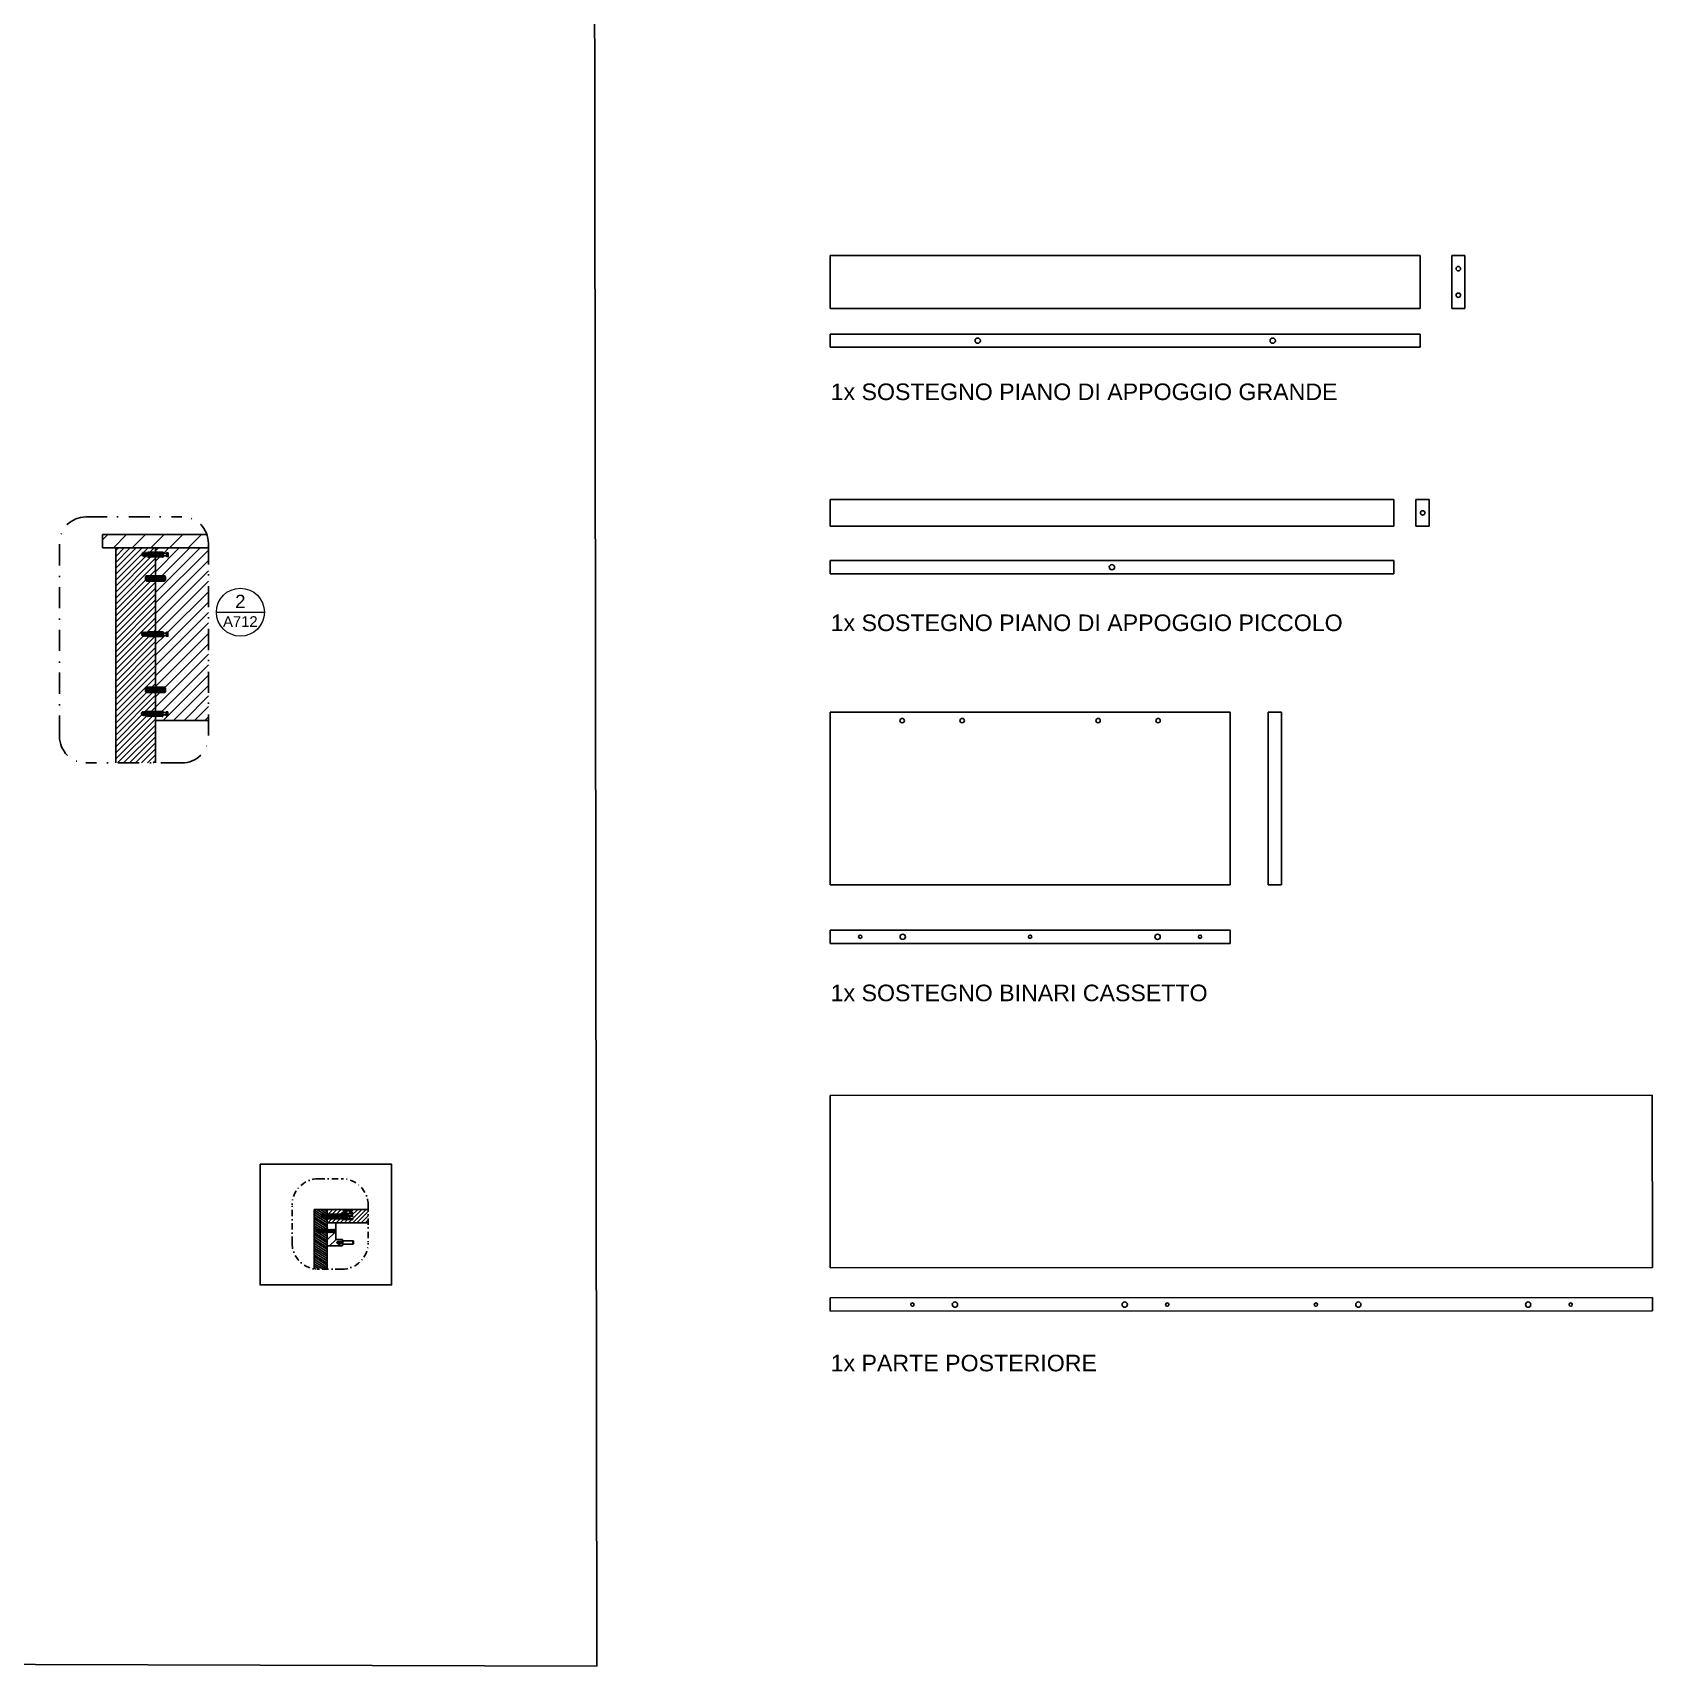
# Model space of a CAD drawing. Header units: millimetres. Extents: x -69 to 1786, y -423 to 409.
# Drawn here: x 388.9 to 633.2, y -423.1 to -176.7 of the extents above; entities that cross this region are included whole.
import ezdxf
from ezdxf.enums import TextEntityAlignment as Align

# ---------------------------------------------------------------- set-up
doc = ezdxf.new("R2010")
doc.units = ezdxf.units.MM
doc.header["$LTSCALE"] = 0.5
doc.linetypes.add('TRATTOPUNTO2', pattern=[12.7, 6.35, -3.175, 0, -3.175])
doc.layers.add('A-ANNO-SYMB', color=202, linetype='Continuous', lineweight=18)
for name, color, linetype in [('ALTRE LINEE', 70, 'Continuous'), ('CONTRONO SEZIONI', 26, 'Continuous'), ('G-ANNO-GEOMETRY', 7, 'Continuous'), ('G-ANNO-SYSTEM', 7, 'Continuous'), ('linee sezionate', 5, 'Continuous'), ('SIMBOLI', 201, 'Continuous'), ('viti', 240, 'Continuous')]:
    doc.layers.add(name, color=color, linetype=linetype)
doc.layers.add('LINEE SEZIONE', color=129, linetype='Continuous', plot=False)
doc.styles.add('ARIAL', font='arial.ttf')
doc.styles.get("Standard").update_dxf_attribs({"font": 'arial.ttf'})

# ---------------------------------------------------------------- blocks, each defined once
blk = doc.blocks.new('DETAGLI')
at = {"layer": 'A-ANNO-SYMB', "linetype": 'Continuous'}
blk.add_line((486.66, 356.17), (504.76, 356.17), dxfattribs=at)
blk.add_circle((495.71, 356.17), 9.05, dxfattribs=at)
for tag, p in [('TAVOLA', (495.71, 362.76)), ('SEZIONE', (495.71, 354.67))]:
    blk.add_attdef(tag, text='', height=5, dxfattribs=at).set_placement(p, align=Align.TOP_CENTER)

msp = doc.modelspace()

# ---------------------------------------------------------------- hatches: boundary and pattern name
at = {"layer": 'ALTRE LINEE'}
h = msp.add_hatch(dxfattribs=at)
h.set_pattern_fill('ANSI31', color=256, scale=0.63)
h.set_pattern_definition([(45, (98.2265, -231.899), (-1.41439, 1.41439), [])])
edge = h.paths.add_edge_path()
edge.add_arc((411.38, -253.73), 4, 0, 19.5461)
edge.add_line((415.15, -252.4), (399.4, -252.4))
edge.add_line((399.4, -252.4), (399.4, -254.4))
edge.add_line((399.4, -254.4), (401.4, -254.4))
edge.add_line((401.4, -254.4), (407.4, -254.41))
edge.add_line((407.4, -254.41), (415.38, -254.41))
edge.add_line((415.38, -254.41), (415.38, -253.73))
h = msp.add_hatch(dxfattribs=at)
h.set_pattern_fill('ANSI31', color=256, scale=0.2)
h.set_pattern_definition([(45, (113.51364, -226.57116), (-0.4490128, 0.4490128), [])])
h.paths.add_polyline_path([(405.39, -267.62, -0.427564), (405.39, -267.2), (405.44, -267.2), (405.44, -267.12), (405.49, -267.12), (405.52, -267.2), (405.58, -267.2), (405.58, -267.12), (405.63, -267.12), (405.66, -267.2), (405.73, -267.2), (405.73, -267.12), (405.78, -267.12), (405.8, -267.2), (405.87, -267.2), (405.87, -267.12), (405.92, -267.12), (406.08, -267.7), (406.02, -267.7), (405.99, -267.62), (405.92, -267.62), (405.92, -267.7), (405.87, -267.7), (405.85, -267.62), (405.78, -267.62), (405.78, -267.7), (405.73, -267.7), (405.71, -267.62), (405.64, -267.62), (405.64, -267.7), (405.59, -267.7), (405.57, -267.62)], flags=16)
h.paths.add_polyline_path([(405.41, -279.12), (405.46, -279.12), (405.48, -279.2), (405.55, -279.2), (405.55, -279.12), (405.6, -279.12), (405.63, -279.2), (405.69, -279.2), (405.69, -279.12), (405.74, -279.12), (405.77, -279.2), (405.84, -279.2), (405.84, -279.12), (405.89, -279.12), (406.02, -279.62), (406.03, -279.62), (406.03, -279.7), (405.98, -279.7), (405.96, -279.62), (405.89, -279.62), (405.89, -279.7), (405.84, -279.7), (405.82, -279.62), (405.75, -279.62), (405.75, -279.7), (405.7, -279.7), (405.68, -279.62), (405.61, -279.62), (405.61, -279.7), (405.56, -279.7), (405.53, -279.62), (405.36, -279.62, -0.427564), (405.36, -279.2), (405.41, -279.2)], flags=16)
h.paths.add_polyline_path([(405.62, -255.7), (405.6, -255.62), (405.42, -255.62, -0.427564), (405.42, -255.2), (405.48, -255.2), (405.48, -255.12), (405.53, -255.12), (405.55, -255.2), (405.62, -255.2), (405.62, -255.12), (405.67, -255.12), (405.69, -255.2), (405.76, -255.2), (405.76, -255.12), (405.81, -255.12), (405.83, -255.2), (405.9, -255.2), (405.9, -255.12), (405.95, -255.12), (406.09, -255.62), (406.1, -255.62), (406.1, -255.7), (406.05, -255.7), (406.02, -255.62), (405.95, -255.62), (405.95, -255.7), (405.9, -255.7), (405.88, -255.62), (405.81, -255.62), (405.81, -255.7), (405.76, -255.7), (405.74, -255.62), (405.67, -255.62), (405.67, -255.7)], flags=16)
h.paths.add_polyline_path([(401.4, -286.84), (407.4, -286.84), (407.4, -279.78), (406.26, -279.78), (406.26, -279.81), (406.21, -279.81), (406.21, -279.7), (406.14, -279.7), (406.01, -279.2), (406, -279.2), (406, -279.12), (406.05, -279.12), (406.07, -279.2), (406.21, -279.2), (406.21, -279.04), (406.26, -279.04), (407.4, -279.06), (407.4, -276.21), (406.04, -276.21), (405.89, -276.1), (405.89, -275.53), (406.04, -275.41), (407.4, -275.41), (407.4, -267.77), (406.29, -267.77), (406.29, -267.81), (406.24, -267.81), (406.24, -267.7), (406.18, -267.7), (406.04, -267.2), (406.03, -267.2), (406.03, -267.12), (406.08, -267.12), (406.1, -267.2), (406.24, -267.2), (406.24, -267.04), (406.29, -267.04), (407.4, -267.06), (407.4, -259.41), (406.04, -259.41), (405.89, -259.29), (405.89, -259.01), (405.89, -258.72), (406.04, -258.61), (407.4, -258.61), (407.4, -255.77), (406.33, -255.77), (406.33, -255.81), (406.27, -255.81), (406.27, -255.7), (406.21, -255.7), (406.07, -255.2), (406.06, -255.2), (406.06, -255.12), (406.11, -255.12), (406.13, -255.2), (406.27, -255.2), (406.27, -255.04), (406.33, -255.04), (407.4, -255.05), (407.4, -254.41), (401.4, -254.4)])
h = msp.add_hatch(dxfattribs=at)
h.set_pattern_fill('ANSI31', color=256, scale=0.35)
h.set_pattern_definition([(45, (113.5136, -226.5712), (-0.7857724, 0.7857724), [])])
h.paths.add_polyline_path([(415.38, -254.41), (407.4, -254.41), (407.4, -255.07), (408.47, -255.07), (408.47, -255.04), (408.56, -255.04), (408.56, -255.24), (409.08, -255.24), (409.08, -255.13), (409.31, -255.13), (409.31, -255.72), (409.08, -255.72), (409.08, -255.6), (408.56, -255.6), (408.56, -255.81), (408.47, -255.81), (407.4, -255.79), (407.4, -258.61), (408.77, -258.61), (408.92, -258.72), (408.92, -259.29), (408.77, -259.41), (407.4, -259.41), (407.4, -267.07), (408.44, -267.07), (408.44, -267.04), (408.53, -267.04), (408.53, -267.24), (409.04, -267.24), (409.04, -267.13), (409.27, -267.13), (409.27, -267.42), (409.31, -267.42), (409.27, -267.42), (409.27, -267.72), (409.04, -267.72), (409.04, -267.6), (408.53, -267.6), (408.53, -267.81), (408.44, -267.81), (407.4, -267.79), (407.4, -275.41), (408.77, -275.41), (408.92, -275.53), (408.92, -276.1), (408.77, -276.21), (407.4, -276.21), (407.4, -279.07), (408.41, -279.07), (408.41, -279.04), (408.5, -279.04), (408.5, -279.24), (409.01, -279.24), (409.01, -279.13), (409.24, -279.13), (409.24, -279.72), (409.01, -279.72), (409.01, -279.6), (408.5, -279.6), (408.5, -279.81), (408.41, -279.81), (407.4, -279.79), (407.4, -280.41), (415.38, -280.41)])
h = msp.add_hatch(dxfattribs=at)
h.set_pattern_fill('ANSI31', color=256, scale=0.09, angle=103)
h.set_pattern_definition([(148, (-51.94287, -388.89324), (-0.15142443, -0.24232974), [])])
edge = h.paths.add_edge_path()
edge.add_line((433.31, -357.57), (433.23, -357.57))
edge.add_line((433.23, -357.57), (433.14, -357.66))
edge.add_line((433.14, -357.66), (433.14, -357.57))
edge.add_line((433.14, -357.57), (433.02, -357.57))
edge.add_line((433.02, -357.57), (432.92, -357.66))
edge.add_line((432.92, -357.66), (432.92, -357.57))
edge.add_line((432.92, -357.57), (432.8, -357.57))
edge.add_line((432.8, -357.57), (432.7, -357.66))
edge.add_line((432.7, -357.66), (432.7, -357.57))
edge.add_line((432.7, -357.57), (432.58, -357.57))
edge.add_line((432.58, -357.57), (432.48, -357.66))
edge.add_line((432.48, -357.66), (432.48, -357.57))
edge.add_line((432.48, -357.57), (432.36, -357.57))
edge.add_line((432.36, -357.57), (432.27, -357.66))
edge.add_line((432.27, -357.66), (432.27, -357.57))
edge.add_line((432.27, -357.57), (432.14, -357.57))
edge.add_line((432.14, -357.57), (432.05, -357.66))
edge.add_line((432.05, -357.66), (432.05, -357.57))
edge.add_line((432.05, -357.57), (431.89, -357.57))
edge.add_line((431.89, -357.57), (431.83, -357.57))
edge.add_arc((431.89, -357.45), 0.131, 223.9847, 243.2557, ccw=False)
edge.add_arc((431.85, -357.51), 0.06, 214.5387, 249.0774)
edge.add_arc((431.89, -357.45), 0.131, 205.7535, 239.6313, ccw=False)
edge.add_line((431.77, -357.51), (431.77, -357.33))
edge.add_arc((431.89, -357.38), 0.131, 136.0153, 154.2465, ccw=False)
edge.add_arc((431.85, -357.33), 0.06, 90, 145.4613, ccw=False)
edge.add_line((431.85, -357.27), (431.93, -357.27))
edge.add_line((431.93, -357.27), (432, -357.18))
edge.add_line((432, -357.18), (432, -357.27))
edge.add_line((432, -357.27), (432.13, -357.27))
edge.add_line((432.13, -357.27), (432.22, -357.18))
edge.add_line((432.22, -357.18), (432.22, -357.27))
edge.add_line((432.22, -357.27), (432.35, -357.27))
edge.add_line((432.35, -357.27), (432.44, -357.18))
edge.add_line((432.44, -357.18), (432.44, -357.27))
edge.add_line((432.44, -357.27), (432.56, -357.27))
edge.add_line((432.56, -357.27), (432.66, -357.18))
edge.add_line((432.66, -357.18), (432.66, -357.27))
edge.add_line((432.66, -357.27), (432.78, -357.27))
edge.add_line((432.78, -357.27), (432.88, -357.18))
edge.add_line((432.88, -357.18), (432.88, -357.27))
edge.add_line((432.88, -357.27), (433, -357.27))
edge.add_line((433, -357.27), (433.1, -357.18))
edge.add_line((433.1, -357.18), (433.1, -357.27))
edge.add_line((433.1, -357.27), (433.22, -357.27))
edge.add_line((433.22, -357.27), (433.31, -357.18))
edge.add_line((433.31, -357.18), (433.31, -355.49))
edge.add_line((433.31, -355.49), (433.25, -355.49))
edge.add_line((433.25, -355.49), (433.23, -355.41))
edge.add_line((433.23, -355.41), (433.13, -355.41))
edge.add_line((433.13, -355.41), (433.14, -355.44))
edge.add_line((433.14, -355.44), (433.14, -355.49))
edge.add_line((433.14, -355.49), (433.09, -355.49))
edge.add_line((433.09, -355.49), (433.07, -355.41))
edge.add_line((433.07, -355.41), (432.99, -355.41))
edge.add_line((432.99, -355.41), (433, -355.44))
edge.add_line((433, -355.44), (433, -355.49))
edge.add_line((433, -355.49), (432.95, -355.49))
edge.add_line((432.95, -355.49), (432.93, -355.41))
edge.add_line((432.93, -355.41), (432.85, -355.41))
edge.add_line((432.85, -355.41), (432.86, -355.44))
edge.add_line((432.86, -355.44), (432.86, -355.49))
edge.add_line((432.86, -355.49), (432.81, -355.49))
edge.add_line((432.81, -355.49), (432.78, -355.41))
edge.add_line((432.78, -355.41), (432.71, -355.41))
edge.add_line((432.71, -355.41), (432.72, -355.44))
edge.add_line((432.72, -355.44), (432.72, -355.49))
edge.add_line((432.72, -355.49), (432.67, -355.49))
edge.add_line((432.67, -355.49), (432.64, -355.41))
edge.add_line((432.64, -355.41), (432.47, -355.41))
edge.add_arc((432.66, -355.2), 0.285, 133.7004, 226.2996, ccw=False)
edge.add_line((432.47, -355), (432.53, -355))
edge.add_line((432.53, -355), (432.52, -354.96))
edge.add_line((432.52, -354.96), (432.52, -354.91))
edge.add_line((432.52, -354.91), (432.57, -354.91))
edge.add_line((432.57, -354.91), (432.59, -355))
edge.add_line((432.59, -355), (432.67, -355))
edge.add_line((432.67, -355), (432.66, -354.96))
edge.add_line((432.66, -354.96), (432.66, -354.91))
edge.add_line((432.66, -354.91), (432.71, -354.91))
edge.add_line((432.71, -354.91), (432.73, -355))
edge.add_line((432.73, -355), (432.81, -355))
edge.add_line((432.81, -355), (432.8, -354.96))
edge.add_line((432.8, -354.96), (432.8, -354.91))
edge.add_line((432.8, -354.91), (432.85, -354.91))
edge.add_line((432.85, -354.91), (432.88, -355))
edge.add_line((432.88, -355), (432.95, -355))
edge.add_line((432.95, -355), (432.95, -354.96))
edge.add_line((432.95, -354.96), (432.95, -354.91))
edge.add_line((432.95, -354.91), (433, -354.91))
edge.add_line((433, -354.91), (433.02, -355))
edge.add_line((433.02, -355), (433.12, -355))
edge.add_line((433.12, -355), (433.11, -354.96))
edge.add_line((433.11, -354.96), (433.11, -354.91))
edge.add_line((433.11, -354.91), (433.16, -354.91))
edge.add_line((433.16, -354.91), (433.18, -355))
edge.add_line((433.18, -355), (433.31, -355))
edge.add_line((433.31, -355), (433.31, -354.17))
edge.add_line((433.31, -354.17), (431.31, -354.17))
edge.add_line((431.31, -354.17), (431.31, -363.18))
edge.add_line((431.31, -363.18), (433.31, -363.18))
edge.add_line((433.31, -363.18), (433.31, -357.57))
h = msp.add_hatch(dxfattribs=at)
h.set_pattern_fill('ANSI31', color=256, scale=0.14)
h.set_pattern_definition([(45, (-51.94287, -388.89324), (-0.31430896, 0.31430896), [])])
h.paths.add_polyline_path([(435.64, -354.29), (435.64, -354.17), (433.31, -354.17), (433.31, -354.83), (433.37, -354.83), (433.37, -354.87), (435.52, -354.87), (435.52, -354.83), (435.6, -354.83), (435.6, -355.03), (435.64, -355.03), (435.64, -354.76)], flags=17)
h.paths.add_polyline_path([(435.88, -354.29), (435.64, -354.29), (435.64, -354.76), (435.88, -354.76)], flags=17)
h.paths.add_polyline_path([(436.19, -354.36), (435.94, -354.36), (435.94, -354.76), (436.19, -354.76)], flags=17)
h.paths.add_polyline_path([(436.95, -354.36), (436.72, -354.36), (436.72, -354.76), (436.95, -354.76)], flags=17)
h.paths.add_polyline_path([(439.47, -356.17), (439.47, -354.17), (437.16, -354.17), (437.16, -354.29), (437.03, -354.29), (437.03, -354.67), (437.16, -354.67), (437.16, -354.83), (435.72, -354.83), (435.72, -355.03), (436.12, -355.03), (436.12, -354.92), (436.35, -354.92), (436.35, -355.14), (437.16, -355.14), (437.16, -355.21), (436.35, -355.21), (436.35, -355.51), (436.12, -355.51), (436.12, -355.4), (435.72, -355.4), (435.72, -355.58), (437.16, -355.58), (437.16, -355.7), (435.64, -355.7), (435.64, -355.4), (435.6, -355.4), (435.6, -355.6), (435.52, -355.6), (435.52, -355.57), (433.37, -355.57), (433.37, -355.6), (433.31, -355.6), (433.31, -356.17), (434.61, -356.17)])
h = msp.add_hatch(dxfattribs=at)
h.set_pattern_fill('ANSI31', color=256, scale=0.28)
h.set_pattern_definition([(45, (-51.9429, -388.8932), (-0.628618, 0.628618), [])])
h.paths.add_polyline_path([(434.61, -357.7), (434.58, -357.7, -0.088513), (434.5, -357.57), (434.33, -357.57), (434.23, -357.66), (434.23, -357.57), (434.11, -357.57), (434.01, -357.66), (434.01, -357.57), (433.89, -357.57), (433.79, -357.66), (433.79, -357.57), (433.67, -357.57), (433.58, -357.66), (433.58, -357.57), (433.45, -357.57), (433.36, -357.66), (433.36, -357.57), (433.31, -357.57), (433.31, -359.67), (435.61, -359.67), (435.61, -359.29), (435.54, -359.29), (435.54, -359.31), (435.51, -359.31), (435.51, -359.29), (435.42, -359.29), (435.42, -359.31), (435.4, -359.31), (435.39, -359.29), (435.31, -359.29), (435.31, -359.31), (435.29, -359.31), (435.28, -359.29), (435.2, -359.29), (435.2, -359.31), (435.18, -359.31), (435.17, -359.29), (435.09, -359.29), (435.09, -359.31), (435.07, -359.31), (435.06, -359.29), (434.98, -359.29), (434.98, -359.31), (434.95, -359.31), (434.95, -359.29), (434.9, -359.29), (434.9, -359.31), (434.87, -359.31), (434.87, -359.29), (434.84, -359.29), (434.71, -359.14), (434.84, -358.99), (434.87, -358.99), (434.87, -358.97), (434.89, -358.97), (434.9, -358.99), (434.98, -358.99), (434.98, -358.97), (435, -358.97), (435.01, -358.99), (435.09, -358.99), (435.09, -358.97), (435.11, -358.97), (435.12, -358.99), (435.2, -358.99), (435.2, -358.97), (435.23, -358.97), (435.23, -358.99), (435.31, -358.99), (435.31, -358.97), (435.34, -358.97), (435.34, -358.99), (435.42, -358.99), (435.42, -358.97), (435.45, -358.97), (435.46, -358.99), (435.54, -358.99), (435.54, -358.97), (435.56, -358.97), (435.57, -358.99), (435.61, -358.99), (435.61, -358.67), (434.61, -358.67)])

# ---------------------------------------------------------------- linework, layer by layer
for p, q in [((509.16, -210.31), (598.16, -210.31)), ((509.16, -210.31), (509.16, -218.31)), ((598.16, -210.31), (598.16, -218.31)), ((602.9, -210.31), (602.9, -218.31)), ((602.9, -210.31), (604.9, -210.31)), ((604.9, -210.31), (604.9, -218.31)), ((509.16, -218.31), (598.16, -218.31)), ((604.9, -218.31), (602.9, -218.31)), ((509.16, -222.16), (598.16, -222.16)), ((509.16, -222.16), (509.16, -224.16)), ((509.16, -224.16), (598.16, -224.16)), ((598.16, -222.16), (598.16, -224.16)), ((509.16, -247.13), (594.16, -247.13)), ((509.16, -247.13), (509.16, -251.13)), ((594.16, -247.13), (594.16, -251.13)), ((597.52, -247.13), (597.52, -251.13)), ((599.52, -247.13), (597.52, -247.13)), ((599.52, -251.13), (599.52, -247.13)), ((509.16, -251.13), (594.16, -251.13)), ((597.52, -251.13), (599.52, -251.13)), ((509.16, -256.32), (594.16, -256.32)), ((509.16, -256.32), (509.16, -258.32)), ((509.16, -258.32), (594.16, -258.32)), ((594.16, -256.32), (594.16, -258.32)), ((509.16, -279.2), (569.48, -279.2)), ((509.16, -279.2), (509.16, -305.2)), ((569.48, -279.2), (569.48, -305.2)), ((575.23, -279.2), (575.23, -305.2)), ((575.23, -279.2), (577.23, -279.2)), ((577.23, -279.2), (577.23, -305.2)), ((509.16, -305.2), (569.48, -305.2)), ((575.23, -305.2), (577.23, -305.2)), ((509.16, -312.05), (569.48, -312.05)), ((509.16, -312.05), (509.16, -314.05)), ((569.48, -312.05), (569.48, -314.05)), ((509.16, -314.05), (569.48, -314.05)), ((509.16, -336.96), (633.16, -336.91)), ((509.16, -336.96), (509.17, -362.96)), ((633.17, -362.91), (633.16, -336.91)), ((433.31, -354.17), (431.31, -354.17)), ((431.31, -354.17), (431.31, -356.17)), ((433.31, -356.17), (433.31, -354.17)), ((433.31, -354.17), (439.47, -354.17)), ((437.16, -354.17), (435.64, -354.17)), ((431.31, -363.12), (431.31, -356.17)), ((433.31, -357.27), (433.31, -356.17)), ((433.31, -356.17), (434.61, -356.17)), ((434.61, -356.17), (434.61, -358.67)), ((434.61, -356.17), (436.22, -356.17)), ((439.47, -356.17), (436.22, -356.17)), ((433.31, -359.67), (433.31, -357.57)), ((434.61, -358.67), (435.61, -358.67)), ((435.61, -358.67), (435.61, -359.67)), ((435.61, -359.67), (433.31, -359.67)), ((433.31, -359.67), (433.31, -363.18)), ((509.17, -362.96), (633.17, -362.91)), ((509.17, -367.49), (633.17, -367.44)), ((509.17, -367.49), (509.17, -369.49)), ((509.17, -369.49), (633.17, -369.44)), ((633.17, -367.44), (633.17, -369.44))]:
    msp.add_line(p, q, dxfattribs=at)
at = {"layer": 'CONTRONO SEZIONI', "linetype": 'TRATTOPUNTO2'}
for points in [[(396.91, -249.73), (411.38, -249.73)], [(392.91, -282.84), (392.91, -253.73)], [(392.91, -282.84), (392.91, -253.73)], [(415.38, -253.73), (415.38, -282.84)], [(411.38, -286.84), (396.91, -286.84)]]:
    msp.add_lwpolyline(points, dxfattribs=at)
at = {"layer": 'CONTRONO SEZIONI', "linetype": 'TRATTOPUNTO2', "ltscale": 0.3}
for points in [[(431.99, -349.52), (435.47, -349.52)], [(427.99, -359.18), (427.99, -353.52)], [(439.47, -353.52), (439.47, -359.18)], [(435.47, -363.18), (431.99, -363.18)]]:
    msp.add_lwpolyline(points, dxfattribs=at)
at = {"layer": 'CONTRONO SEZIONI', "linetype": 'TRATTOPUNTO2'}
for centre, start, end in [((396.91, -253.73), 90, 180), ((411.38, -253.73), 0, 90), ((396.91, -282.84), 180, 270), ((411.38, -282.84), 270, 0)]:
    msp.add_arc(centre, 4, start, end, dxfattribs=at)
at = {"layer": 'CONTRONO SEZIONI', "linetype": 'TRATTOPUNTO2', "ltscale": 0.3}
for centre, start, end in [((431.99, -353.52), 90, 180), ((435.47, -353.52), 0, 90), ((431.99, -359.18), 180, 271.6999), ((435.47, -359.18), 270, 0)]:
    msp.add_arc(centre, 4, start, end, dxfattribs=at)
at = {"layer": 'G-ANNO-GEOMETRY'}
for p, q in [((407.4, -275.39), (407.4, -275.41)), ((407.4, -276.21), (407.4, -276.24)), ((434.61, -358.67), (434.61, -356.17))]:
    msp.add_line(p, q, dxfattribs=at)
msp.add_lwpolyline([(-68.62, 69.61), (473.33, 68), (473.96, -423.05), (-67.99, -421.44)], close=True, dxfattribs=at)
at = {"layer": 'G-ANNO-SYSTEM'}
msp.add_arc((431.99, -359.18), 4, 284.4427, 289.3035, dxfattribs=at)
at = {"layer": 'linee sezionate'}
for p, q in [((399.4, -254.4), (399.4, -252.4)), ((399.4, -252.4), (415.15, -252.4)), ((401.4, -254.4), (399.4, -254.4)), ((401.4, -286.84), (401.4, -254.4)), ((401.4, -254.4), (407.4, -254.41)), ((407.4, -286.84), (407.4, -254.41)), ((407.4, -255.07), (407.4, -254.41)), ((415.38, -254.41), (407.4, -254.41)), ((415.38, -280.41), (407.4, -280.41))]:
    msp.add_line(p, q, dxfattribs=at)
at = {"layer": 'LINEE SEZIONE'}
msp.add_lwpolyline([(423.17, -347.35), (443, -347.35), (443, -365.54), (423.17, -365.54)], close=True, dxfattribs=at)
at = {"layer": 'viti'}
for p, q in [((405.49, -255.2), (405.42, -255.2)), ((405.42, -255.62), (405.6, -255.62)), ((405.48, -255.12), (405.53, -255.12)), ((405.48, -255.12), (405.48, -255.17)), ((405.62, -255.7), (405.48, -255.17)), ((405.53, -255.12), (405.67, -255.65)), ((405.63, -255.2), (405.55, -255.2)), ((405.62, -255.12), (405.67, -255.12)), ((405.62, -255.12), (405.62, -255.17)), ((405.76, -255.7), (405.62, -255.17)), ((405.67, -255.7), (405.62, -255.7)), ((405.66, -255.62), (405.74, -255.62)), ((405.67, -255.12), (405.81, -255.65)), ((405.67, -255.65), (405.67, -255.7)), ((405.77, -255.2), (405.69, -255.2)), ((405.76, -255.12), (405.81, -255.12)), ((405.76, -255.12), (405.76, -255.17)), ((405.9, -255.7), (405.76, -255.17)), ((405.81, -255.7), (405.76, -255.7)), ((405.8, -255.62), (405.88, -255.62)), ((405.81, -255.12), (405.95, -255.65)), ((405.81, -255.65), (405.81, -255.7)), ((405.91, -255.2), (405.83, -255.2)), ((405.9, -255.12), (405.95, -255.12)), ((405.9, -255.12), (405.9, -255.17)), ((406.05, -255.7), (405.9, -255.17)), ((405.95, -255.7), (405.9, -255.7)), ((405.94, -255.62), (406.02, -255.62)), ((405.95, -255.12), (406.1, -255.65)), ((405.95, -255.65), (405.95, -255.7)), ((406.07, -255.2), (405.97, -255.2)), ((406.1, -255.7), (406.05, -255.7)), ((406.06, -255.12), (406.11, -255.12)), ((406.06, -255.12), (406.06, -255.17)), ((406.21, -255.7), (406.06, -255.17)), ((406.09, -255.62), (406.19, -255.62)), ((406.1, -255.65), (406.1, -255.7)), ((406.11, -255.12), (406.26, -255.65)), ((406.27, -255.2), (406.13, -255.2)), ((406.26, -255.7), (406.21, -255.7)), ((406.25, -255.62), (406.27, -255.62)), ((406.26, -255.65), (406.26, -255.7)), ((408.47, -255.81), (408.47, -255.04)), ((408.47, -255.04), (408.56, -255.04)), ((408.56, -255.81), (408.47, -255.81)), ((408.56, -255.04), (408.56, -255.81)), ((406.04, -258.61), (405.89, -258.72)), ((406.04, -259.41), (406.04, -258.61)), ((406.04, -258.61), (408.77, -258.61)), ((408.77, -258.61), (408.92, -258.72)), ((408.77, -259.41), (408.77, -258.61)), ((405.89, -258.72), (405.89, -259.29)), ((405.89, -259.29), (406.04, -259.41)), ((408.77, -259.41), (406.04, -259.41)), ((408.67, -258.72), (406.13, -258.72)), ((408.67, -258.86), (406.13, -258.86)), ((408.67, -259.01), (406.13, -259.01)), ((408.67, -259.15), (406.13, -259.15)), ((408.67, -259.29), (406.13, -259.29)), ((408.92, -259.29), (408.77, -259.41)), ((408.92, -258.72), (408.92, -259.29)), ((405.45, -267.2), (405.39, -267.2)), ((405.39, -267.62), (405.57, -267.62)), ((405.44, -267.12), (405.49, -267.12)), ((405.44, -267.12), (405.44, -267.17)), ((405.59, -267.7), (405.44, -267.17)), ((405.49, -267.12), (405.64, -267.65)), ((405.59, -267.2), (405.52, -267.2)), ((405.58, -267.12), (405.63, -267.12)), ((405.58, -267.12), (405.58, -267.17)), ((405.73, -267.7), (405.58, -267.17)), ((405.64, -267.7), (405.59, -267.7)), ((405.63, -267.12), (405.78, -267.65)), ((405.63, -267.62), (405.71, -267.62)), ((405.64, -267.65), (405.64, -267.7)), ((405.74, -267.2), (405.66, -267.2)), ((405.73, -267.12), (405.78, -267.12)), ((405.73, -267.12), (405.73, -267.17)), ((405.87, -267.7), (405.73, -267.17)), ((405.78, -267.7), (405.73, -267.7)), ((405.77, -267.62), (405.85, -267.62)), ((405.78, -267.12), (405.92, -267.65)), ((405.78, -267.65), (405.78, -267.7)), ((405.88, -267.2), (405.8, -267.2)), ((405.87, -267.12), (405.92, -267.12)), ((405.87, -267.12), (405.87, -267.17)), ((406.02, -267.7), (405.87, -267.17)), ((405.92, -267.7), (405.87, -267.7)), ((405.91, -267.62), (405.99, -267.62)), ((405.92, -267.12), (406.07, -267.65)), ((405.92, -267.65), (405.92, -267.7)), ((406.04, -267.2), (405.94, -267.2)), ((406.07, -267.7), (406.02, -267.7)), ((406.03, -267.12), (406.08, -267.12)), ((406.03, -267.12), (406.03, -267.17)), ((406.18, -267.7), (406.03, -267.17)), ((406.06, -267.62), (406.15, -267.62)), ((406.07, -267.65), (406.07, -267.7)), ((406.08, -267.12), (406.23, -267.65)), ((406.24, -267.2), (406.1, -267.2)), ((406.23, -267.7), (406.18, -267.7)), ((406.22, -267.62), (406.24, -267.62)), ((406.23, -267.65), (406.23, -267.7)), ((408.44, -267.81), (408.44, -267.04)), ((408.44, -267.04), (408.53, -267.04)), ((408.53, -267.81), (408.44, -267.81)), ((408.53, -267.04), (408.53, -267.81)), ((406.04, -275.41), (405.89, -275.53)), ((405.89, -275.53), (405.89, -276.1)), ((406.04, -276.21), (406.04, -275.41)), ((406.04, -275.41), (408.77, -275.41)), ((408.67, -275.53), (406.13, -275.53)), ((408.67, -275.67), (406.13, -275.67)), ((408.67, -275.82), (406.13, -275.82)), ((408.77, -275.41), (408.92, -275.53)), ((408.77, -276.21), (408.77, -275.41)), ((408.92, -275.53), (408.92, -276.1)), ((405.89, -276.1), (406.04, -276.21)), ((408.77, -276.21), (406.04, -276.21)), ((408.67, -275.96), (406.13, -275.96)), ((408.67, -276.1), (406.13, -276.1)), ((408.92, -276.1), (408.77, -276.21)), ((405.42, -279.2), (405.36, -279.2)), ((405.36, -279.62), (405.53, -279.62)), ((405.41, -279.12), (405.46, -279.12)), ((405.41, -279.12), (405.41, -279.17)), ((405.56, -279.7), (405.41, -279.17)), ((405.46, -279.12), (405.61, -279.65)), ((405.56, -279.2), (405.48, -279.2)), ((405.55, -279.12), (405.6, -279.12)), ((405.55, -279.12), (405.55, -279.17)), ((405.7, -279.7), (405.55, -279.17)), ((405.61, -279.7), (405.56, -279.7)), ((405.6, -279.12), (405.75, -279.65)), ((405.6, -279.62), (405.68, -279.62)), ((405.61, -279.65), (405.61, -279.7)), ((405.7, -279.2), (405.63, -279.2)), ((405.69, -279.12), (405.74, -279.12)), ((405.69, -279.12), (405.69, -279.17)), ((405.84, -279.7), (405.69, -279.17)), ((405.75, -279.7), (405.7, -279.7)), ((405.74, -279.12), (405.89, -279.65)), ((405.74, -279.62), (405.82, -279.62)), ((405.75, -279.65), (405.75, -279.7)), ((405.85, -279.2), (405.77, -279.2)), ((405.84, -279.12), (405.89, -279.12)), ((405.84, -279.12), (405.84, -279.17)), ((405.98, -279.7), (405.84, -279.17)), ((405.89, -279.7), (405.84, -279.7)), ((405.88, -279.62), (405.96, -279.62)), ((405.89, -279.12), (406.03, -279.65)), ((405.89, -279.65), (405.89, -279.7)), ((406.01, -279.2), (405.91, -279.2)), ((406.03, -279.7), (405.98, -279.7)), ((406, -279.12), (406.05, -279.12)), ((406, -279.12), (406, -279.17)), ((406.14, -279.7), (406, -279.17)), ((406.02, -279.62), (406.12, -279.62)), ((406.03, -279.65), (406.03, -279.7)), ((406.05, -279.12), (406.19, -279.65)), ((406.21, -279.2), (406.07, -279.2)), ((406.19, -279.7), (406.14, -279.7)), ((406.18, -279.62), (406.21, -279.62)), ((406.19, -279.65), (406.19, -279.7)), ((408.41, -279.81), (408.41, -279.04)), ((408.41, -279.04), (408.5, -279.04)), ((408.5, -279.81), (408.41, -279.81)), ((408.5, -279.04), (408.5, -279.81)), ((435.64, -354.17), (435.64, -354.29)), ((435.64, -354.29), (437.16, -354.29)), ((435.88, -354.76), (435.88, -354.29)), ((435.94, -354.76), (435.94, -354.36)), ((436.95, -354.36), (435.94, -354.36)), ((436.19, -354.36), (436.19, -354.76)), ((436.72, -354.36), (436.72, -354.76)), ((436.95, -354.76), (436.95, -354.36)), ((437.03, -354.29), (437.03, -354.67)), ((437.03, -354.67), (437.16, -354.67)), ((437.16, -354.29), (437.16, -354.17)), ((437.16, -354.67), (437.16, -354.83)), ((433.31, -355), (432.47, -355)), ((432.47, -355.41), (433.31, -355.41)), ((432.52, -354.91), (432.57, -354.91)), ((432.52, -354.91), (432.52, -354.96)), ((432.67, -355.49), (432.52, -354.96)), ((432.57, -354.91), (432.72, -355.44)), ((432.66, -354.91), (432.71, -354.91)), ((432.66, -354.91), (432.66, -354.96)), ((432.81, -355.49), (432.66, -354.96)), ((432.72, -355.49), (432.67, -355.49)), ((432.71, -354.91), (432.86, -355.44)), ((432.72, -355.44), (432.72, -355.49)), ((432.8, -354.91), (432.85, -354.91)), ((432.8, -354.91), (432.8, -354.96)), ((432.95, -355.49), (432.8, -354.96)), ((432.86, -355.49), (432.81, -355.49)), ((432.85, -354.91), (433, -355.44)), ((432.86, -355.44), (432.86, -355.49)), ((432.95, -354.91), (433, -354.91)), ((432.95, -354.91), (432.95, -354.96)), ((433.09, -355.49), (432.95, -354.96)), ((433, -355.49), (432.95, -355.49)), ((433, -354.91), (433.14, -355.44)), ((433, -355.44), (433, -355.49)), ((433.14, -355.49), (433.09, -355.49)), ((433.11, -354.91), (433.16, -354.91)), ((433.11, -354.91), (433.11, -354.96)), ((433.25, -355.49), (433.11, -354.96)), ((433.14, -355.44), (433.14, -355.49)), ((433.16, -354.91), (433.3, -355.44)), ((433.3, -355.49), (433.25, -355.49)), ((433.3, -355.44), (433.3, -355.49)), ((435.52, -355.6), (435.52, -354.83)), ((435.52, -354.83), (435.6, -354.83)), ((435.6, -355.6), (435.52, -355.6)), ((435.6, -354.83), (435.6, -355.6)), ((435.64, -355.35), (435.64, -354.76)), ((435.64, -354.76), (435.88, -354.76)), ((435.64, -355.7), (435.64, -355.35)), ((437.16, -355.7), (435.64, -355.7)), ((437.16, -354.83), (435.72, -354.83)), ((435.72, -354.83), (435.72, -355.14)), ((435.72, -355.14), (437.16, -355.14)), ((435.72, -355.21), (437.16, -355.21)), ((435.72, -355.21), (435.72, -355.58)), ((435.72, -355.58), (437.16, -355.58)), ((435.94, -354.76), (436.95, -354.76)), ((437.16, -355.14), (437.16, -355.21)), ((437.16, -355.58), (437.16, -355.7)), ((431.77, -357.33), (431.77, -357.51)), ((431.89, -357.27), (431.85, -357.27)), ((431.85, -357.57), (431.89, -357.57)), ((432, -357.27), (431.89, -357.27)), ((432.05, -357.57), (431.89, -357.57)), ((432.13, -357.27), (432, -357.27)), ((434.11, -357.57), (432.05, -357.57)), ((432.35, -357.27), (432.22, -357.27)), ((432.56, -357.27), (432.44, -357.27)), ((432.78, -357.27), (432.66, -357.27)), ((433, -357.27), (432.88, -357.27)), ((433.22, -357.27), (433.1, -357.27)), ((433.44, -357.27), (433.31, -357.27)), ((433.66, -357.27), (433.53, -357.27)), ((433.87, -357.27), (433.75, -357.27)), ((434.09, -357.27), (433.97, -357.27)), ((434.23, -357.57), (434.11, -357.57)), ((434.31, -357.27), (434.19, -357.27)), ((434.5, -357.57), (434.33, -357.57)), ((434.5, -357.27), (434.41, -357.27)), ((434.84, -358.99), (434.71, -359.14)), ((434.84, -359.29), (434.71, -359.14)), ((434.87, -358.99), (434.84, -358.99)), ((434.84, -359.17), (434.86, -359.17)), ((434.84, -359.17), (434.84, -359.2)), ((434.87, -359.31), (434.84, -359.2)), ((434.87, -359.29), (434.84, -359.29)), ((434.86, -359.17), (434.9, -359.29)), ((434.87, -358.97), (434.89, -358.97)), ((434.87, -358.97), (434.87, -358.99)), ((434.95, -359.31), (434.87, -358.99)), ((434.9, -359.31), (434.87, -359.31)), ((434.89, -358.97), (434.98, -359.29)), ((434.9, -358.99), (434.98, -358.99)), ((434.9, -359.29), (434.95, -359.29)), ((434.9, -359.29), (434.9, -359.31)), ((434.98, -359.31), (434.95, -359.31)), ((434.98, -358.97), (435, -358.97)), ((434.98, -358.97), (434.98, -358.99)), ((435.07, -359.31), (434.98, -358.99)), ((434.98, -359.29), (434.98, -359.31)), ((434.98, -359.29), (435.06, -359.29)), ((434.98, -359.29), (434.98, -359.29)), ((435, -358.97), (435.09, -359.29)), ((435.01, -358.99), (435.09, -358.99)), ((435.09, -359.31), (435.07, -359.31)), ((435.09, -358.97), (435.11, -358.97)), ((435.09, -358.97), (435.09, -358.99)), ((435.18, -359.31), (435.09, -358.99)), ((435.09, -359.29), (435.09, -359.31)), ((435.09, -359.29), (435.17, -359.29)), ((435.11, -358.97), (435.2, -359.29)), ((435.12, -358.99), (435.2, -358.99)), ((435.2, -359.31), (435.18, -359.31)), ((435.2, -358.97), (435.23, -358.97)), ((435.2, -358.97), (435.2, -358.99)), ((435.29, -359.31), (435.2, -358.99)), ((435.2, -359.29), (435.2, -359.31)), ((435.2, -359.29), (435.28, -359.29)), ((435.23, -358.97), (435.31, -359.29)), ((435.23, -358.99), (435.31, -358.99)), ((435.31, -359.31), (435.29, -359.31)), ((435.31, -358.97), (435.34, -358.97)), ((435.31, -358.97), (435.31, -358.99)), ((435.4, -359.31), (435.31, -358.99)), ((435.31, -359.29), (435.31, -359.31)), ((435.31, -359.29), (435.39, -359.29)), ((435.34, -358.97), (435.42, -359.29)), ((435.34, -358.99), (435.42, -358.99)), ((435.42, -359.31), (435.4, -359.31)), ((435.42, -358.97), (435.45, -358.97)), ((435.42, -358.97), (435.42, -358.99)), ((435.51, -359.31), (435.42, -358.99)), ((435.42, -359.29), (435.42, -359.31)), ((435.42, -359.29), (435.51, -359.29)), ((435.45, -358.97), (435.54, -359.29)), ((435.46, -358.99), (435.54, -358.99)), ((435.54, -359.31), (435.51, -359.31)), ((435.54, -358.97), (435.56, -358.97)), ((435.54, -358.97), (435.54, -358.99)), ((435.61, -359.28), (435.54, -358.99)), ((435.54, -359.29), (435.54, -359.31)), ((435.54, -359.29), (435.61, -359.29)), ((435.56, -358.97), (435.61, -359.17)), ((435.57, -358.99), (435.61, -358.99)), ((435.61, -358.95), (435.67, -358.89)), ((435.61, -358.95), (435.61, -359.26)), ((435.61, -358.95), (435.61, -359.33)), ((435.61, -359.33), (435.67, -359.39)), ((435.67, -358.89), (437.19, -358.89)), ((435.67, -358.89), (435.67, -359.22)), ((435.67, -359.06), (435.67, -359.39)), ((437.19, -359.39), (435.67, -359.39)), ((437.17, -358.89), (437.17, -359.22)), ((437.17, -359.06), (437.17, -359.39)), ((437.18, -358.89), (437.18, -359.22)), ((437.18, -359.06), (437.18, -359.39)), ((437.19, -359.14), (437.19, -359.12)), ((437.19, -359.12), (437.27, -359.12)), ((437.19, -359.14), (437.19, -359.16)), ((437.19, -359.16), (437.27, -359.16)), ((437.27, -358.97), (437.27, -359.12)), ((437.27, -359.16), (437.27, -359.31))]:
    msp.add_line(p, q, dxfattribs=at)
for points in [[(406.33, -255.04), (406.33, -255.81), (406.27, -255.81), (406.27, -255.04), (406.33, -255.04)], [(408.47, -255.07), (406.33, -255.07), (406.33, -255.18), (408.47, -255.18)], [(408.47, -255.37), (406.33, -255.37), (406.33, -255.47), (408.47, -255.47)], [(408.47, -255.67), (406.33, -255.67), (406.33, -255.77), (408.47, -255.77)], [(409.08, -255.24), (408.56, -255.24), (408.56, -255.6), (409.08, -255.6)], [(409.31, -255.13), (409.08, -255.13), (409.08, -255.72), (409.31, -255.72), (409.31, -255.13)], [(406.29, -267.04), (406.29, -267.81), (406.24, -267.81), (406.24, -267.04), (406.29, -267.04)], [(408.44, -267.07), (406.29, -267.07), (406.29, -267.18), (408.44, -267.18)], [(408.44, -267.37), (406.29, -267.37), (406.29, -267.47), (408.44, -267.47)], [(408.44, -267.67), (406.29, -267.67), (406.29, -267.77), (408.44, -267.77)], [(409.04, -267.24), (408.53, -267.24), (408.53, -267.6), (409.04, -267.6)], [(409.27, -267.13), (409.04, -267.13), (409.04, -267.72), (409.27, -267.72), (409.27, -267.13)], [(406.26, -279.04), (406.26, -279.81), (406.21, -279.81), (406.21, -279.04), (406.26, -279.04)], [(408.41, -279.07), (406.26, -279.07), (406.26, -279.18), (408.41, -279.18)], [(408.41, -279.37), (406.26, -279.37), (406.26, -279.47), (408.41, -279.47)], [(408.41, -279.67), (406.26, -279.67), (406.26, -279.78), (408.41, -279.78)], [(409.01, -279.24), (408.5, -279.24), (408.5, -279.6), (409.01, -279.6)], [(409.24, -279.13), (409.01, -279.13), (409.01, -279.72), (409.24, -279.72), (409.24, -279.13)], [(432, -357.18), (431.9, -357.29), (431.89, -357.34), (431.89, -357.49), (432, -357.18), (432, -357.27), (431.96, -357.42), (431.89, -357.49)], [(432.22, -357.18), (432.13, -357.27), (432.05, -357.57), (432.05, -357.66), (432.22, -357.18), (432.22, -357.27), (432.14, -357.57), (432.05, -357.66)], [(432.44, -357.18), (432.35, -357.27), (432.27, -357.57), (432.27, -357.66), (432.44, -357.18), (432.44, -357.27), (432.36, -357.57), (432.27, -357.66)], [(432.66, -357.18), (432.56, -357.27), (432.48, -357.57), (432.48, -357.66), (432.66, -357.18), (432.66, -357.27), (432.58, -357.57), (432.48, -357.66)], [(432.88, -357.18), (432.78, -357.27), (432.7, -357.57), (432.7, -357.66), (432.88, -357.18), (432.88, -357.27), (432.8, -357.57), (432.7, -357.66)], [(433.1, -357.18), (433, -357.27), (432.92, -357.57), (432.92, -357.66), (433.1, -357.18), (433.1, -357.27), (433.02, -357.57), (432.92, -357.66)], [(433.31, -357.18), (433.22, -357.27), (433.14, -357.57), (433.14, -357.66), (433.31, -357.18), (433.31, -357.27), (433.23, -357.57), (433.14, -357.66)], [(433.37, -354.83), (433.37, -355.6), (433.31, -355.6), (433.31, -354.83), (433.37, -354.83)], [(433.53, -357.18), (433.44, -357.27), (433.36, -357.57), (433.36, -357.66), (433.53, -357.18), (433.53, -357.27), (433.45, -357.57), (433.36, -357.66)], [(435.52, -354.87), (433.37, -354.87), (433.37, -354.97), (435.52, -354.97)], [(435.52, -355.17), (433.37, -355.17), (433.37, -355.27), (435.52, -355.27)], [(435.52, -355.46), (433.37, -355.46), (433.37, -355.57), (435.52, -355.57)], [(433.75, -357.18), (433.66, -357.27), (433.58, -357.57), (433.58, -357.66), (433.75, -357.18), (433.75, -357.27), (433.67, -357.57), (433.58, -357.66)], [(433.97, -357.18), (433.87, -357.27), (433.79, -357.57), (433.79, -357.66), (433.97, -357.18), (433.97, -357.27), (433.89, -357.57), (433.79, -357.66)], [(434.19, -357.18), (434.09, -357.27), (434.01, -357.57), (434.01, -357.66), (434.19, -357.18), (434.19, -357.27), (434.11, -357.57), (434.01, -357.66)], [(434.41, -357.18), (434.31, -357.27), (434.23, -357.57), (434.23, -357.66), (434.41, -357.18), (434.41, -357.27), (434.33, -357.57), (434.23, -357.66)], [(435.64, -355.03), (435.6, -355.03), (435.6, -355.4), (435.64, -355.4)], [(436.12, -355.03), (435.72, -355.03)], [(435.72, -355.4), (436.12, -355.4)], [(436.35, -354.92), (436.12, -354.92), (436.12, -355.14)], [(436.12, -355.21), (436.12, -355.51), (436.35, -355.51), (436.35, -355.21)], [(436.35, -355.14), (436.35, -354.92)]]:
    msp.add_lwpolyline(points, dxfattribs=at)
msp.add_lwpolyline([(434.58, -357.13), (434.61, -357.13), (434.61, -357.7), (434.58, -357.7, -0.366728), (434.58, -357.13, -0.325022)], format="xyb", dxfattribs=at)
for centre in [(603.9, -212.31), (603.9, -216.31), (598.52, -249.13), (520.02, -280.45), (529.06, -280.45), (549.57, -280.45), (558.62, -280.45)]:
    msp.add_circle(centre, 0.336, dxfattribs=at)
at = {"layer": 'viti', "lineweight": 25}
for centre, radius in [((531.41, -223.16), 0.4), ((575.91, -223.16), 0.4), ((551.66, -257.32), 0.401), ((513.7, -313.05), 0.251), ((520.1, -313.05), 0.401), ((539.32, -313.05), 0.251), ((558.54, -313.05), 0.4), ((564.94, -313.05), 0.251), ((521.56, -368.51), 0.25), ((527.97, -368.51), 0.401), ((553.59, -368.51), 0.4), ((560, -368.51), 0.251), ((582.42, -368.51), 0.25), ((588.82, -368.51), 0.4), ((614.44, -368.51), 0.4), ((620.85, -368.51), 0.25)]:
    msp.add_circle(centre, radius, dxfattribs=at)
at = {"layer": 'viti'}
for centre, radius, start, end in [((405.62, -255.41), 0.285, 133.7004, 226.2996), ((405.59, -267.41), 0.285, 133.7004, 226.2996), ((405.56, -279.41), 0.285, 133.7004, 226.2996), ((432.66, -355.2), 0.285, 133.7004, 226.2996), ((431.89, -357.38), 0.131, 120.3687, 154.2465), ((431.89, -357.45), 0.131, 205.7535, 239.6313), ((432.38, -357.42), 0.571, 166.122, 193.4491), ((431.85, -357.33), 0.06, 90, 110.9226), ((431.85, -357.51), 0.06, 249.0774, 270), ((437.19, -358.97), 0.08, 0, 90), ((437.19, -359.31), 0.08, 270, 0)]:
    msp.add_arc(centre, radius, start, end, dxfattribs=at)

# ---------------------------------------------------------------- block references
at = {"layer": 'SIMBOLI'}
ref = msp.add_blockref('DETAGLI', (221.91, -406.57), dxfattribs=dict(at, xscale=0.4, yscale=0.4, zscale=0.4))
ref.add_attrib('SEZIONE', 'A712', dxfattribs={"layer": 'A-ANNO-SYMB', "linetype": 'Continuous', "height": 1.6, "style": 'ARIAL'}).set_placement((420.19, -264.71), align=Align.TOP_CENTER)
ref.add_attrib('TAVOLA', '2', dxfattribs={"layer": 'A-ANNO-SYMB', "linetype": 'Continuous', "height": 2, "style": 'ARIAL'}).set_placement((420.19, -261.47), align=Align.TOP_CENTER)

# ---------------------------------------------------------------- texts
at = {"layer": 'G-ANNO-GEOMETRY', "lineweight": -3, "char_height": 2.5, "attachment_point": 1}
for s, width, heights, insert in [('1x SOSTEGNO PIANO DI APPOGGIO GRANDE', 86.4193, [6.2], (509.23, -229.62)), ('1x SOSTEGNO PIANO DI APPOGGIO PICCOLO', 84.0246, [4.41], (509.23, -264.45)), ('1x SOSTEGNO BINARI CASSETTO', 57.9828, [4.11], (509.23, -320.26)), ('1x PARTE POSTERIORE', 52.2955, [0], (509.23, -376.07))]:
    msp.add_mtext_dynamic_manual_height_columns(s, width=width, gutter_width=12.5, heights=heights, dxfattribs=dict(at, insert=insert))

doc.saveas('drawing.dxf')
